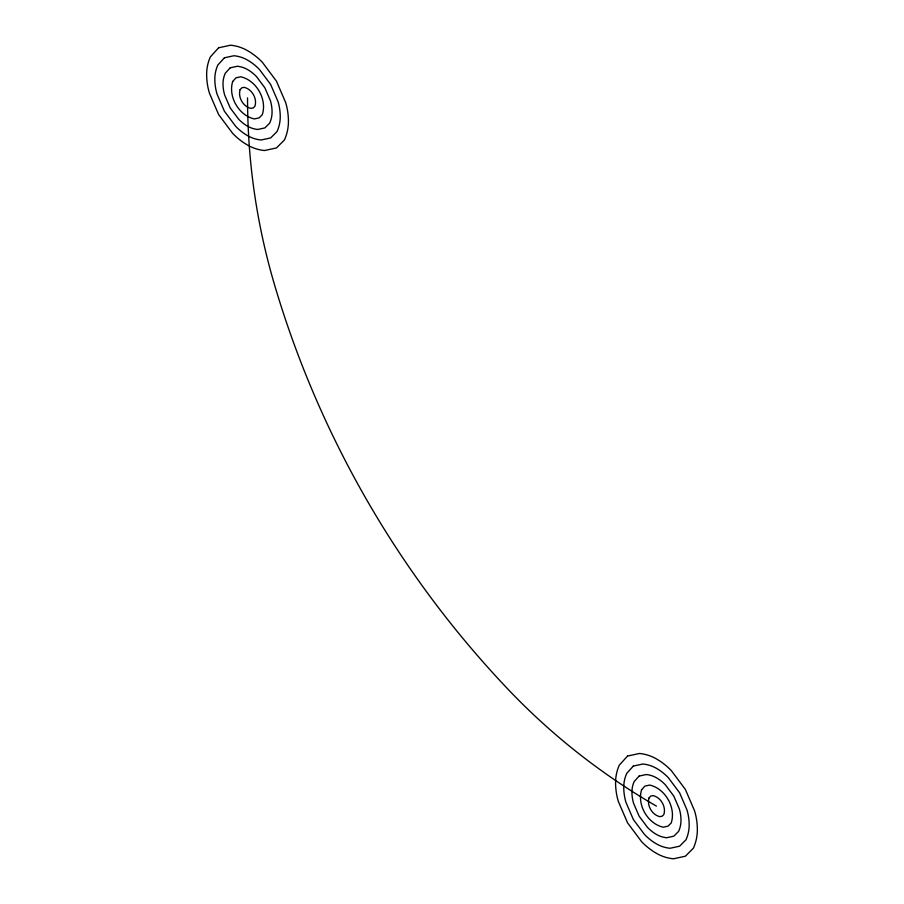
<?xml version="1.0" encoding="UTF-8"?>
<svg xmlns="http://www.w3.org/2000/svg" width="904" height="904" viewBox="0 0 904 904"><rect width="100%" height="100%" fill="white"/><g stroke="black" fill="none" stroke-linecap="round" stroke-linejoin="round"><path stroke-width="1.36" d="M656.462 806.131A660.835 660.835 0 0 1 507.121 688.306A998.344 998.344 0 0 1 274.918 286.116A660.835 660.835 0 0 1 247.538 97.869M232.69 81.462C227.944 96.649 238.803 115.441 254.318 118.932L259.109 117.893L262.307 114.695C267.279 99.406 256.442 80.332 240.769 76.795L235.978 77.834L232.69 81.462M240.114 89.665C237.741 97.259 243.165 106.661 250.928 108.401L253.323 107.881L254.917 106.276C257.414 98.638 251.99 89.1 244.148 87.338L241.752 87.846L240.114 89.665M641.603 789.734C636.868 804.91 647.716 823.713 663.231 827.205L668.022 826.166L671.22 822.968C676.203 807.679 665.367 788.604 649.682 785.067L644.891 786.107L641.603 789.734M649.027 797.938C646.665 805.52 652.089 814.922 659.852 816.662L662.248 816.154L663.841 814.549C666.327 806.91 660.914 797.362 653.072 795.599L650.677 796.119L649.027 797.938M218.621 47.788L210.395 56.862A42.194 42.194 0 0 0 206.643 74.252A66.082 66.082 0 0 0 209.389 93.078L218.621 114.559L232.61 133.295A66.082 66.082 0 0 0 247.538 145.081A42.194 42.194 0 0 0 264.476 150.527L276.454 147.951L284.444 139.939A44.804 44.804 0 0 0 288.432 121.475A66.082 66.082 0 0 0 285.698 102.649L276.454 81.168L262.476 62.432A66.082 66.082 0 0 0 247.538 50.647A42.194 42.194 0 0 0 230.599 45.2L218.621 47.788M224.407 57.799L217.83 65.065A33.753 33.753 0 0 0 214.824 78.976A52.873 52.873 0 0 0 217.016 94.039L224.407 111.226L235.594 126.21A52.873 52.873 0 0 0 247.538 135.645A33.753 33.753 0 0 0 261.087 139.996L270.669 137.928L277.065 131.532A35.844 35.844 0 0 0 280.251 116.752A52.873 52.873 0 0 0 278.059 101.689L270.669 84.513L259.482 69.518A52.873 52.873 0 0 0 247.538 60.093A33.753 33.753 0 0 0 233.989 55.732L224.407 57.799M230.192 67.811L225.254 73.269A25.312 25.312 0 0 0 223.005 83.699A39.652 39.652 0 0 0 224.644 94.999L230.192 107.881L238.577 119.125A39.652 39.652 0 0 0 247.538 126.198A25.312 25.312 0 0 0 257.708 129.464L264.895 127.916L269.686 123.113A26.883 26.883 0 0 0 272.07 112.028A39.652 39.652 0 0 0 270.432 100.739L264.895 87.846L256.499 76.603A39.652 39.652 0 0 0 247.538 69.54A25.312 25.312 0 0 0 237.379 66.263L230.192 67.811M627.545 756.049L619.319 765.134A42.194 42.194 0 0 0 615.567 782.525A66.082 66.082 0 0 0 618.302 801.351L627.545 822.832L641.524 841.567A66.082 66.082 0 0 0 656.462 853.353A42.194 42.194 0 0 0 673.401 858.8L685.379 856.212L693.368 848.212A44.804 44.804 0 0 0 697.357 829.748A66.082 66.082 0 0 0 694.611 810.922L685.379 789.441L671.389 770.705A66.082 66.082 0 0 0 656.462 758.919A42.194 42.194 0 0 0 639.524 753.473L627.545 756.049M633.331 766.072L626.743 773.338A33.753 33.753 0 0 0 623.749 787.248A52.873 52.873 0 0 0 625.941 802.311L633.331 819.487L644.518 834.482A52.873 52.873 0 0 0 656.462 843.907A33.753 33.753 0 0 0 670.011 848.268L679.593 846.2L685.989 839.793A35.844 35.844 0 0 0 689.176 825.024A52.873 52.873 0 0 0 686.983 809.961L679.593 792.774L668.406 777.79A52.873 52.873 0 0 0 656.462 768.355A33.753 33.753 0 0 0 642.913 764.004L633.331 766.072M639.105 776.084L634.179 781.531A25.312 25.312 0 0 0 631.93 791.972A39.652 39.652 0 0 0 633.568 803.26L639.105 816.154L647.501 827.397A39.652 39.652 0 0 0 656.462 834.46A25.312 25.312 0 0 0 666.621 837.737L673.808 836.189L678.61 831.386A26.883 26.883 0 0 0 680.994 820.301A39.652 39.652 0 0 0 679.356 809.001L673.808 796.119L665.423 784.875A39.652 39.652 0 0 0 656.462 777.802A25.312 25.312 0 0 0 646.292 774.536L639.105 776.084"/></g></svg>
